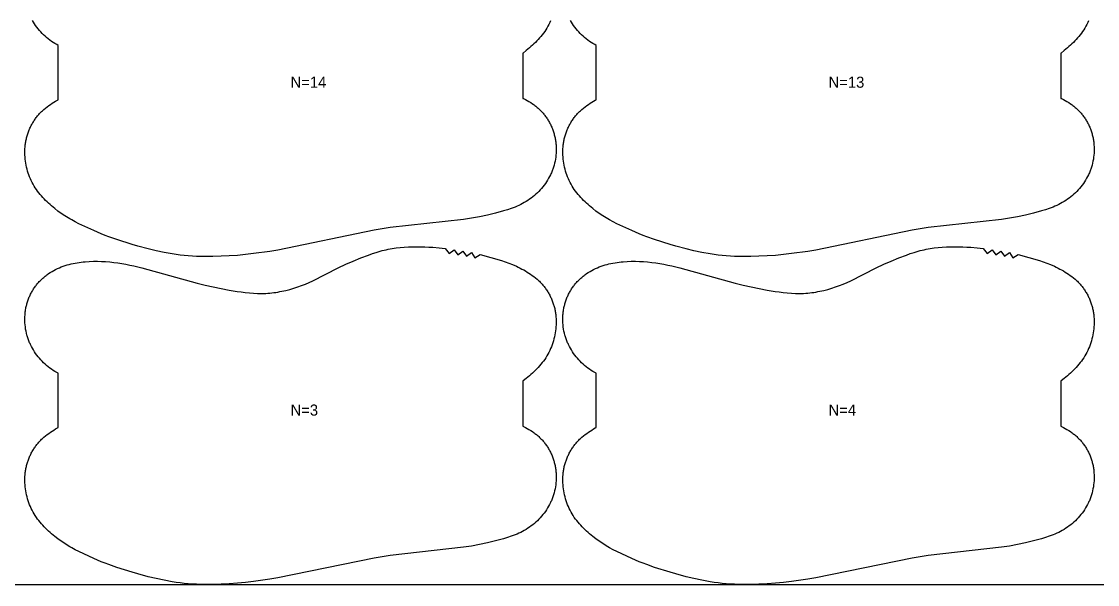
# Model space of a CAD drawing. Header units: inches. Extents: x 2 to 1941, y 2 to 1039.
# Drawn here: x 486 to 971.4, y 2 to 256.1 of the extents above; entities that cross this region are included whole.
import ezdxf

# ---------------------------------------------------------------- set-up
doc = ezdxf.new("R2010")
doc.units = ezdxf.units.IN

msp = doc.modelspace()

# ---------------------------------------------------------------- linework, layer by layer
at = {"layer": '1'}
for points in [[(2, 2), (1940.8353, 2), (1940.8353, 1039.4821), (2, 1039.4821), (2, 2)], [(702.5406, 148.2519), (707.5384, 146.39), (709.2283, 145.6474), (710.0633, 145.2543), (710.8911, 144.846), (711.711, 144.422), (712.5225, 143.9817), (713.3249, 143.5246), (714.1178, 143.0502), (714.9004, 142.5579), (715.671, 142.0468), (716.4277, 141.516), (717.1687, 140.9645), (717.8922, 140.3914), (718.5962, 139.7958), (718.9403, 139.4892), (719.2789, 139.1767), (719.6116, 138.858), (719.9384, 138.5332), (720.2589, 138.202), (720.573, 137.8647), (720.8808, 137.5213), (721.1821, 137.1721), (721.4768, 136.8171), (721.7649, 136.4566), (722.0464, 136.0907), (722.321, 135.7196), (722.5888, 135.3434), (722.8497, 134.9622), (723.1036, 134.5763), (723.3504, 134.1858), (723.5901, 133.7908), (723.8226, 133.3915), (724.0478, 132.9881), (724.2656, 132.5807), (724.476, 132.1694), (724.679, 131.7545), (724.8744, 131.336), (725.0622, 130.9141), (725.2424, 130.4889), (725.4149, 130.0606), (725.5797, 129.6293), (725.7366, 129.1952), (725.8857, 128.7584), (726.0269, 128.3189), (726.1601, 127.8771), (726.2854, 127.4329), (726.4025, 126.9867), (726.5116, 126.5384), (726.6124, 126.0882), (726.7051, 125.6363), (726.7895, 125.1828), (726.8656, 124.7278), (726.9337, 124.2716), (726.9936, 123.8142), (727.0895, 122.8964), (727.1539, 121.9755), (727.1874, 121.0528), (727.1903, 120.1293), (727.1633, 119.2061), (727.1069, 118.2844), (727.0216, 117.3652), (726.9079, 116.4492), (726.766, 115.5372), (726.5965, 114.6298), (726.3998, 113.7279), (726.1762, 112.8319), (725.9261, 111.9428), (725.65, 111.0611), (725.3482, 110.1876), (725.0208, 109.3234), (724.6675, 108.4696), (724.2884, 107.6272), (723.8835, 106.7975), (723.4527, 105.9814), (722.9958, 105.1802), (722.5129, 104.3948), (722.0042, 103.6262), (721.4709, 102.8743), (720.9147, 102.1388), (720.337, 101.4193), (719.7395, 100.7154), (719.1237, 100.0269), (718.4911, 99.3534), (717.8435, 98.6946), (717.182, 98.0501), (716.5078, 97.4195), (715.8214, 96.8021), (715.1236, 96.1976), (713.6969, 95.025), (712.2334, 93.8976), (712.1903, 93.8663), (712.1903, 73.4382), (712.4593, 73.3181), (713.2897, 72.9153), (714.1067, 72.4856), (714.9092, 72.0289), (715.6961, 71.5454), (716.466, 71.0353), (716.8442, 70.7703), (717.2176, 70.4988), (717.5861, 70.2208), (717.9496, 69.9362), (718.3079, 69.6452), (718.6607, 69.3478), (719.0081, 69.044), (719.3497, 68.7338), (719.6854, 68.4172), (720.0152, 68.0944), (720.3387, 67.7653), (720.6559, 67.4301), (720.9667, 67.0888), (721.271, 66.7417), (721.5686, 66.3888), (721.8595, 66.0304), (722.1436, 65.6665), (722.4207, 65.2972), (722.6907, 64.9227), (722.9535, 64.5432), (723.209, 64.1588), (723.4571, 63.7695), (723.6977, 63.3756), (723.9307, 62.9772), (724.1559, 62.5744), (724.3733, 62.1673), (724.5828, 61.7561), (724.7843, 61.3409), (724.9777, 60.9219), (725.1632, 60.4994), (725.3407, 60.0733), (725.5101, 59.644), (725.6715, 59.2115), (725.8247, 58.7761), (725.9699, 58.3379), (726.107, 57.8971), (726.2359, 57.4538), (726.3567, 57.0082), (726.4693, 56.5604), (726.5738, 56.1107), (726.67, 55.6592), (726.758, 55.2061), (726.8378, 54.7515), (726.9094, 54.2955), (726.9729, 53.8384), (727.0281, 53.3802), (727.0753, 52.9211), (727.1143, 52.4613), (727.1683, 51.5397), (727.1903, 50.6167), (727.1805, 49.6934), (727.1392, 48.7708), (727.0666, 47.85), (726.9629, 46.9322), (726.8282, 46.0184), (726.6625, 45.1099), (726.4657, 44.2078), (726.238, 43.3133), (726.1125, 42.8692), (725.9792, 42.4274), (725.8383, 41.988), (725.6896, 41.5513), (725.5331, 41.1173), (725.3689, 40.6862), (725.197, 40.2581), (725.0175, 39.8332), (724.8305, 39.4115), (724.6361, 38.993), (724.2255, 38.1665), (723.7867, 37.3543), (723.3206, 36.5572), (722.8281, 35.7759), (722.3101, 35.0112), (721.7675, 34.2638), (721.2012, 33.5345), (720.6119, 32.8238), (720.0003, 32.1323), (719.3672, 31.4605), (718.7131, 30.8089), (718.0389, 30.1782), (717.3453, 29.5689), (716.6329, 28.9815), (715.9025, 28.4166), (715.1549, 27.8744), (714.3911, 27.3553), (713.612, 26.8595), (712.8184, 26.3874), (712.0113, 25.9391), (711.1916, 25.515), (710.3602, 25.1154), (709.518, 24.7401), (708.6662, 24.3874), (707.8058, 24.055), (706.938, 23.7408), (705.1849, 23.1579), (703.416, 22.6213), (699.8552, 21.6389), (696.2683, 20.7646), (692.6562, 19.9955), (689.0217, 19.3411), (685.3686, 18.805), (652.3414, 15.0891), (648.6939, 14.5158), (645.056, 13.878), (601.6449, 4.9796), (598.0027, 4.3714), (590.6877, 3.3486), (587.0188, 2.9301), (583.3416, 2.5914), (579.6579, 2.3305), (575.9699, 2.143), (572.2787, 2.0302), (568.5854, 2), (566.7391, 2.0249), (564.8937, 2.0824), (563.0498, 2.1763), (561.2083, 2.3078), (559.3699, 2.4776), (557.5356, 2.6865), (555.7061, 2.9345), (553.8817, 3.2189), (550.2489, 3.8846), (546.6383, 4.6595), (543.0489, 5.5273), (538.4116, 6.7747), (535.9315, 7.4977), (528.895, 9.7417), (525.4058, 10.9549), (523.6754, 11.5986), (521.9592, 12.2769), (520.2591, 12.9942), (518.5719, 13.7422), (511.8707, 16.8575), (510.2182, 17.6801), (508.5912, 18.5494), (507.79, 19.0061), (506.9974, 19.478), (505.4374, 20.4641), (503.9103, 21.5023), (502.4149, 22.587), (500.9514, 23.7144), (499.5247, 24.887), (498.8269, 25.4915), (498.1405, 26.1089), (497.4663, 26.7395), (496.8048, 27.384), (496.1572, 28.0428), (495.5246, 28.7163), (494.9088, 29.4048), (494.3113, 30.1087), (493.7337, 30.8282), (493.1774, 31.5637), (492.6441, 32.3156), (492.1354, 33.0842), (491.6525, 33.8696), (491.1956, 34.6708), (490.7648, 35.4869), (490.3599, 36.3167), (489.9808, 37.159), (489.6276, 38.0128), (489.3001, 38.877), (488.9983, 39.7505), (488.7222, 40.6322), (488.4721, 41.5214), (488.2485, 42.4173), (488.0518, 43.3193), (487.8823, 44.2266), (487.7404, 45.1386), (487.6267, 46.0546), (487.5414, 46.9738), (487.485, 47.8955), (487.458, 48.8187), (487.4609, 49.7422), (487.4944, 50.6649), (487.5588, 51.5858), (487.6547, 52.5036), (487.7146, 52.961), (487.7827, 53.4173), (487.8588, 53.8722), (487.9432, 54.3257), (488.0359, 54.7776), (488.1367, 55.2278), (488.2458, 55.6761), (488.3629, 56.1224), (488.4882, 56.5665), (488.6214, 57.0083), (488.7626, 57.4478), (488.9117, 57.8846), (489.0686, 58.3188), (489.2334, 58.75), (489.4059, 59.1783), (489.5861, 59.6035), (489.7739, 60.0254), (489.9693, 60.4439), (490.1723, 60.8588), (490.3827, 61.2701), (490.6005, 61.6775), (490.8257, 62.0809), (491.0582, 62.4802), (491.2979, 62.8752), (491.5447, 63.2657), (491.7986, 63.6517), (492.0595, 64.0328), (492.3273, 64.409), (492.6019, 64.7802), (492.8834, 65.146), (493.1715, 65.5065), (493.4662, 65.8615), (493.7675, 66.2107), (494.0753, 66.5541), (494.3894, 66.8914), (494.7099, 67.2226), (495.0367, 67.5475), (495.3694, 67.8661), (495.708, 68.1786), (496.0521, 68.4852), (496.7561, 69.0808), (497.4796, 69.6539), (498.2206, 70.2054), (498.9773, 70.7362), (499.7479, 71.2473), (500.5305, 71.7397), (501.3234, 72.2141), (502.1258, 72.6711), (502.458, 72.8514), (502.458, 97.3491), (501.8299, 97.6979), (501.0363, 98.1701), (500.2572, 98.6659), (499.4934, 99.185), (498.7458, 99.7272), (498.0154, 100.2921), (497.303, 100.8795), (496.6094, 101.4888), (495.9352, 102.1195), (495.2811, 102.771), (494.648, 103.4429), (494.0364, 104.1344), (493.4471, 104.8451), (492.8808, 105.5744), (492.3382, 106.3218), (491.8202, 107.0865), (491.3277, 107.8678), (490.8616, 108.6649), (490.4228, 109.4771), (490.0122, 110.3036), (489.8178, 110.722), (489.6308, 111.1438), (489.4513, 111.5687), (489.2794, 111.9968), (489.1152, 112.4279), (488.9587, 112.8619), (488.81, 113.2986), (488.6691, 113.738), (488.5358, 114.1797), (488.4103, 114.6238), (488.1826, 115.5184), (487.9858, 116.4205), (487.8201, 117.329), (487.6854, 118.2427), (487.5817, 119.1606), (487.5091, 120.0813), (487.4678, 121.004), (487.458, 121.9273), (487.48, 122.8503), (487.534, 123.7719), (487.573, 124.2317), (487.6202, 124.6908), (487.6755, 125.149), (487.7389, 125.6061), (487.8105, 126.0621), (487.8903, 126.5167), (487.9783, 126.9698), (488.0745, 127.4213), (488.179, 127.871), (488.2916, 128.3187), (488.4124, 128.7643), (488.5413, 129.2077), (488.6784, 129.6485), (488.8236, 130.0867), (488.9769, 130.5221), (489.1382, 130.9546), (489.3076, 131.3839), (489.4851, 131.81), (489.6706, 132.2325), (489.864, 132.6515), (490.0655, 133.0666), (490.275, 133.4779), (490.4924, 133.8849), (490.7176, 134.2878), (490.9506, 134.6862), (491.1912, 135.0801), (491.4393, 135.4694), (491.6948, 135.8538), (491.9576, 136.2333), (492.2276, 136.6078), (492.5047, 136.977), (492.7888, 137.341), (493.0797, 137.6994), (493.3773, 138.0523), (493.6816, 138.3994), (493.9924, 138.7406), (494.3096, 139.0759), (494.6332, 139.405), (494.9629, 139.7278), (495.2986, 140.0444), (495.6402, 140.3546), (495.9876, 140.6584), (496.3404, 140.9558), (496.6987, 141.2468), (497.0622, 141.5313), (497.4307, 141.8094), (497.8042, 142.0809), (498.1823, 142.3459), (498.9522, 142.856), (499.7391, 143.3395), (500.5416, 143.7962), (501.3586, 144.2258), (502.189, 144.6287), (503.0317, 145.005), (503.8857, 145.3551), (504.75, 145.6791), (505.6235, 145.9775), (506.5053, 146.2505), (507.3943, 146.4984), (508.2896, 146.7216), (509.1903, 146.9212), (510.096, 147.0984), (511.0058, 147.2546), (511.9192, 147.3909), (512.8355, 147.5087), (513.7541, 147.6092), (514.6743, 147.6936), (516.5173, 147.8178), (518.3626, 147.8838), (520.2086, 147.8928), (522.0538, 147.8459), (523.8969, 147.7446), (525.7369, 147.5927), (527.5729, 147.3945), (529.4043, 147.1541), (531.2302, 146.8749), (533.0495, 146.5572), (534.8612, 146.2003), (536.6641, 145.8034), (540.2446, 144.9022), (565.1768, 138.0698), (568.7614, 137.1816), (572.3619, 136.3603), (575.9783, 135.6122), (579.6084, 134.9339), (583.2507, 134.3275), (585.0777, 134.0616), (586.9095, 133.8276), (588.7465, 133.6317), (590.5876, 133.4834), (592.4314, 133.3932), (593.3538, 133.3731), (594.2764, 133.3714), (595.1989, 133.3892), (596.1211, 133.4262), (597.0424, 133.4823), (597.9626, 133.5569), (598.8812, 133.6497), (599.798, 133.7603), (600.7125, 133.8884), (601.6243, 134.0336), (602.5332, 134.1954), (603.4389, 134.3734), (605.2405, 134.7764), (607.0282, 135.2386), (608.8009, 135.7565), (610.5576, 136.3269), (612.2963, 136.9493), (614.015, 137.624), (615.7117, 138.3509), (617.3855, 139.128), (628.8954, 145.0093), (632.2449, 146.5635), (635.6355, 148.0276), (639.0558, 149.419), (642.5087, 150.7292), (644.2497, 151.3474), (646.0026, 151.9295), (647.7696, 152.4633), (648.6591, 152.7084), (649.5529, 152.9369), (650.4512, 153.1477), (651.3537, 153.3408), (652.2599, 153.5168), (653.1694, 153.6762), (654.9965, 153.9467), (656.8317, 154.1561), (658.6717, 154.3086), (660.5152, 154.4097), (662.3608, 154.4655), (664.2075, 154.4821), (666.0541, 154.4642), (667.8998, 154.4125), (669.7441, 154.3261), (671.5861, 154.2044), (674.3719, 153.9547), (677.152, 153.6423), (678.8768, 151.4084), (681.1182, 153.1234), (682.7969, 150.8575), (685.0725, 152.521), (686.6833, 150.2102), (689.0071, 151.802), (690.5409, 149.4395), (692.916, 150.9537), (697.7433, 149.6564), (702.5406, 148.2519)], [(945.2696, 148.2519), (950.2674, 146.39), (951.9573, 145.6474), (952.7923, 145.2543), (953.6201, 144.846), (954.44, 144.422), (955.2515, 143.9817), (956.0539, 143.5246), (956.8468, 143.0502), (957.6294, 142.5579), (958.4, 142.0468), (959.1567, 141.516), (959.8977, 140.9645), (960.6212, 140.3914), (961.3252, 139.7958), (961.6693, 139.4892), (962.0079, 139.1767), (962.3406, 138.858), (962.6674, 138.5332), (962.9879, 138.202), (963.302, 137.8647), (963.6098, 137.5213), (963.9111, 137.1721), (964.2058, 136.8171), (964.4939, 136.4566), (964.7754, 136.0907), (965.05, 135.7196), (965.3178, 135.3434), (965.5787, 134.9622), (965.8326, 134.5763), (966.0794, 134.1858), (966.3191, 133.7908), (966.5516, 133.3915), (966.7768, 132.9881), (966.9946, 132.5807), (967.205, 132.1694), (967.408, 131.7545), (967.6034, 131.336), (967.7912, 130.9141), (967.9714, 130.4889), (968.1439, 130.0606), (968.3087, 129.6293), (968.4656, 129.1952), (968.6147, 128.7584), (968.7559, 128.3189), (968.8891, 127.8771), (969.0144, 127.4329), (969.1315, 126.9867), (969.2406, 126.5384), (969.3414, 126.0882), (969.4341, 125.6363), (969.5185, 125.1828), (969.5946, 124.7278), (969.6627, 124.2716), (969.7226, 123.8142), (969.8185, 122.8964), (969.8829, 121.9755), (969.9164, 121.0528), (969.9193, 120.1293), (969.8923, 119.2061), (969.8359, 118.2844), (969.7506, 117.3652), (969.6369, 116.4492), (969.495, 115.5372), (969.3255, 114.6298), (969.1288, 113.7279), (968.9052, 112.8319), (968.6551, 111.9428), (968.379, 111.0611), (968.0772, 110.1876), (967.7498, 109.3234), (967.3965, 108.4696), (967.0174, 107.6272), (966.6125, 106.7975), (966.1817, 105.9814), (965.7248, 105.1802), (965.2419, 104.3948), (964.7332, 103.6262), (964.1999, 102.8743), (963.6437, 102.1388), (963.066, 101.4193), (962.4685, 100.7154), (961.8527, 100.0269), (961.2201, 99.3534), (960.5725, 98.6946), (959.911, 98.0501), (959.2368, 97.4195), (958.5504, 96.8021), (957.8526, 96.1976), (956.4259, 95.025), (954.9624, 93.8976), (954.9193, 93.8663), (954.9193, 73.4382), (955.1883, 73.3181), (956.0187, 72.9153), (956.8357, 72.4856), (957.6382, 72.0289), (958.4251, 71.5454), (959.195, 71.0353), (959.5732, 70.7703), (959.9466, 70.4988), (960.3151, 70.2208), (960.6786, 69.9362), (961.0369, 69.6452), (961.3897, 69.3478), (961.7371, 69.044), (962.0787, 68.7338), (962.4144, 68.4172), (962.7442, 68.0944), (963.0677, 67.7653), (963.3849, 67.4301), (963.6957, 67.0888), (964, 66.7417), (964.2976, 66.3888), (964.5885, 66.0304), (964.8726, 65.6665), (965.1497, 65.2972), (965.4197, 64.9227), (965.6825, 64.5432), (965.938, 64.1588), (966.1861, 63.7695), (966.4267, 63.3756), (966.6597, 62.9772), (966.8849, 62.5744), (967.1023, 62.1673), (967.3118, 61.7561), (967.5133, 61.3409), (967.7067, 60.9219), (967.8922, 60.4994), (968.0697, 60.0733), (968.2391, 59.644), (968.4005, 59.2115), (968.5537, 58.7761), (968.6989, 58.3379), (968.836, 57.8971), (968.9649, 57.4538), (969.0857, 57.0082), (969.1983, 56.5604), (969.3028, 56.1107), (969.399, 55.6592), (969.487, 55.2061), (969.5668, 54.7515), (969.6384, 54.2955), (969.7019, 53.8384), (969.7571, 53.3802), (969.8043, 52.9211), (969.8433, 52.4613), (969.8973, 51.5397), (969.9193, 50.6167), (969.9095, 49.6934), (969.8682, 48.7708), (969.7956, 47.85), (969.6919, 46.9322), (969.5572, 46.0184), (969.3915, 45.1099), (969.1947, 44.2078), (968.967, 43.3133), (968.8415, 42.8692), (968.7082, 42.4274), (968.5673, 41.988), (968.4186, 41.5513), (968.2621, 41.1173), (968.0979, 40.6862), (967.926, 40.2581), (967.7465, 39.8332), (967.5595, 39.4115), (967.3651, 38.993), (966.9545, 38.1665), (966.5157, 37.3543), (966.0496, 36.5572), (965.5571, 35.7759), (965.0391, 35.0112), (964.4965, 34.2638), (963.9302, 33.5345), (963.3409, 32.8238), (962.7293, 32.1323), (962.0962, 31.4605), (961.4421, 30.8089), (960.7679, 30.1782), (960.0743, 29.5689), (959.3619, 28.9815), (958.6315, 28.4166), (957.8839, 27.8744), (957.1201, 27.3553), (956.341, 26.8595), (955.5474, 26.3874), (954.7403, 25.9391), (953.9206, 25.515), (953.0892, 25.1154), (952.247, 24.7401), (951.3952, 24.3874), (950.5348, 24.055), (949.667, 23.7408), (947.9139, 23.1579), (946.145, 22.6213), (942.5842, 21.6389), (938.9973, 20.7646), (935.3852, 19.9955), (931.7507, 19.3411), (928.0976, 18.805), (895.0704, 15.0891), (891.4229, 14.5158), (887.785, 13.878), (844.3739, 4.9796), (840.7317, 4.3714), (833.4167, 3.3486), (829.7478, 2.9301), (826.0706, 2.5914), (822.3869, 2.3305), (818.6989, 2.143), (815.0077, 2.0302), (811.3144, 2), (809.4681, 2.0249), (807.6227, 2.0824), (805.7788, 2.1763), (803.9373, 2.3078), (802.0989, 2.4776), (800.2646, 2.6865), (798.4351, 2.9345), (796.6107, 3.2189), (792.9779, 3.8846), (789.3673, 4.6595), (785.7779, 5.5273), (781.1406, 6.7747), (778.6605, 7.4977), (771.624, 9.7417), (768.1348, 10.9549), (766.4044, 11.5986), (764.6882, 12.2769), (762.9881, 12.9942), (761.3009, 13.7422), (754.5997, 16.8575), (752.9472, 17.6801), (751.3202, 18.5494), (750.519, 19.0061), (749.7264, 19.478), (748.1664, 20.4641), (746.6393, 21.5023), (745.1439, 22.587), (743.6804, 23.7144), (742.2537, 24.887), (741.5559, 25.4915), (740.8695, 26.1089), (740.1953, 26.7395), (739.5338, 27.384), (738.8862, 28.0428), (738.2536, 28.7163), (737.6378, 29.4048), (737.0403, 30.1087), (736.4627, 30.8282), (735.9064, 31.5637), (735.3731, 32.3156), (734.8644, 33.0842), (734.3815, 33.8696), (733.9246, 34.6708), (733.4938, 35.4869), (733.0889, 36.3167), (732.7098, 37.159), (732.3566, 38.0128), (732.0291, 38.877), (731.7273, 39.7505), (731.4512, 40.6322), (731.2011, 41.5214), (730.9775, 42.4173), (730.7808, 43.3193), (730.6113, 44.2266), (730.4694, 45.1386), (730.3557, 46.0546), (730.2704, 46.9738), (730.214, 47.8955), (730.187, 48.8187), (730.1899, 49.7422), (730.2234, 50.6649), (730.2878, 51.5858), (730.3837, 52.5036), (730.4436, 52.961), (730.5117, 53.4173), (730.5878, 53.8722), (730.6722, 54.3257), (730.7649, 54.7776), (730.8657, 55.2278), (730.9748, 55.6761), (731.0919, 56.1224), (731.2172, 56.5665), (731.3504, 57.0083), (731.4916, 57.4478), (731.6407, 57.8846), (731.7976, 58.3188), (731.9624, 58.75), (732.1349, 59.1783), (732.3151, 59.6035), (732.5029, 60.0254), (732.6983, 60.4439), (732.9013, 60.8588), (733.1117, 61.2701), (733.3295, 61.6775), (733.5547, 62.0809), (733.7872, 62.4802), (734.0269, 62.8752), (734.2737, 63.2657), (734.5276, 63.6517), (734.7885, 64.0328), (735.0563, 64.409), (735.3309, 64.7802), (735.6124, 65.146), (735.9005, 65.5065), (736.1952, 65.8615), (736.4965, 66.2107), (736.8043, 66.5541), (737.1184, 66.8914), (737.4389, 67.2226), (737.7657, 67.5475), (738.0984, 67.8661), (738.437, 68.1786), (738.7811, 68.4852), (739.4851, 69.0808), (740.2086, 69.6539), (740.9496, 70.2054), (741.7063, 70.7362), (742.4769, 71.2473), (743.2595, 71.7397), (744.0524, 72.2141), (744.8548, 72.6711), (745.187, 72.8514), (745.187, 97.3491), (744.5589, 97.6979), (743.7653, 98.1701), (742.9862, 98.6659), (742.2224, 99.185), (741.4748, 99.7272), (740.7444, 100.2921), (740.032, 100.8795), (739.3384, 101.4888), (738.6642, 102.1195), (738.0101, 102.771), (737.377, 103.4429), (736.7654, 104.1344), (736.1761, 104.8451), (735.6098, 105.5744), (735.0672, 106.3218), (734.5492, 107.0865), (734.0567, 107.8678), (733.5906, 108.6649), (733.1518, 109.4771), (732.7412, 110.3036), (732.5468, 110.722), (732.3598, 111.1438), (732.1803, 111.5687), (732.0084, 111.9968), (731.8442, 112.4279), (731.6877, 112.8619), (731.539, 113.2986), (731.3981, 113.738), (731.2648, 114.1797), (731.1393, 114.6238), (730.9116, 115.5184), (730.7148, 116.4205), (730.5491, 117.329), (730.4144, 118.2427), (730.3107, 119.1606), (730.2381, 120.0813), (730.1968, 121.004), (730.187, 121.9273), (730.209, 122.8503), (730.263, 123.7719), (730.302, 124.2317), (730.3492, 124.6908), (730.4045, 125.149), (730.4679, 125.6061), (730.5395, 126.0621), (730.6193, 126.5167), (730.7073, 126.9698), (730.8035, 127.4213), (730.908, 127.871), (731.0206, 128.3187), (731.1414, 128.7643), (731.2703, 129.2077), (731.4074, 129.6485), (731.5526, 130.0867), (731.7059, 130.5221), (731.8672, 130.9546), (732.0366, 131.3839), (732.2141, 131.81), (732.3996, 132.2325), (732.593, 132.6515), (732.7945, 133.0666), (733.004, 133.4779), (733.2214, 133.8849), (733.4466, 134.2878), (733.6796, 134.6862), (733.9202, 135.0801), (734.1683, 135.4694), (734.4238, 135.8538), (734.6866, 136.2333), (734.9566, 136.6078), (735.2337, 136.977), (735.5178, 137.341), (735.8087, 137.6994), (736.1063, 138.0523), (736.4106, 138.3994), (736.7214, 138.7406), (737.0386, 139.0759), (737.3622, 139.405), (737.6919, 139.7278), (738.0276, 140.0444), (738.3692, 140.3546), (738.7166, 140.6584), (739.0694, 140.9558), (739.4277, 141.2468), (739.7912, 141.5313), (740.1597, 141.8094), (740.5332, 142.0809), (740.9113, 142.3459), (741.6812, 142.856), (742.4681, 143.3395), (743.2706, 143.7962), (744.0876, 144.2258), (744.918, 144.6287), (745.7607, 145.005), (746.6147, 145.3551), (747.479, 145.6791), (748.3525, 145.9775), (749.2343, 146.2505), (750.1233, 146.4984), (751.0186, 146.7216), (751.9193, 146.9212), (752.825, 147.0984), (753.7348, 147.2546), (754.6482, 147.3909), (755.5645, 147.5087), (756.4831, 147.6092), (757.4033, 147.6936), (759.2463, 147.8178), (761.0916, 147.8838), (762.9376, 147.8928), (764.7828, 147.8459), (766.6259, 147.7446), (768.4659, 147.5927), (770.3019, 147.3945), (772.1333, 147.1541), (773.9592, 146.8749), (775.7785, 146.5572), (777.5902, 146.2003), (779.3931, 145.8034), (782.9736, 144.9022), (807.9058, 138.0698), (811.4904, 137.1816), (815.0909, 136.3603), (818.7073, 135.6122), (822.3374, 134.9339), (825.9797, 134.3275), (827.8067, 134.0616), (829.6385, 133.8276), (831.4755, 133.6317), (833.3166, 133.4834), (835.1604, 133.3932), (836.0828, 133.3731), (837.0054, 133.3714), (837.9279, 133.3892), (838.8501, 133.4262), (839.7714, 133.4823), (840.6916, 133.5569), (841.6102, 133.6497), (842.527, 133.7603), (843.4415, 133.8884), (844.3533, 134.0336), (845.2622, 134.1954), (846.1679, 134.3734), (847.9695, 134.7764), (849.7572, 135.2386), (851.5299, 135.7565), (853.2866, 136.3269), (855.0253, 136.9493), (856.744, 137.624), (858.4407, 138.3509), (860.1145, 139.128), (871.6244, 145.0093), (874.9739, 146.5635), (878.3645, 148.0276), (881.7848, 149.419), (885.2377, 150.7292), (886.9787, 151.3474), (888.7316, 151.9295), (890.4986, 152.4633), (891.3881, 152.7084), (892.2819, 152.9369), (893.1802, 153.1477), (894.0827, 153.3408), (894.9889, 153.5168), (895.8984, 153.6762), (897.7255, 153.9467), (899.5607, 154.1561), (901.4007, 154.3086), (903.2442, 154.4097), (905.0898, 154.4655), (906.9365, 154.4821), (908.7831, 154.4642), (910.6288, 154.4125), (912.4731, 154.3261), (914.3151, 154.2044), (917.1009, 153.9547), (919.881, 153.6423), (921.6058, 151.4084), (923.8472, 153.1234), (925.5259, 150.8575), (927.8015, 152.521), (929.4123, 150.2102), (931.7361, 151.802), (933.2699, 149.4395), (935.645, 150.9537), (940.4723, 149.6564), (945.2696, 148.2519)]]:
    msp.add_lwpolyline(points, close=True, dxfattribs=at)
for points in [[(724.6675, 256.4696), (724.2884, 255.6272), (723.8835, 254.7975), (723.4527, 253.9814), (722.9958, 253.1802), (722.5129, 252.3948), (722.0042, 251.6262), (721.4709, 250.8743), (720.9147, 250.1388), (720.337, 249.4193), (719.7395, 248.7154), (719.1237, 248.0269), (718.4911, 247.3534), (717.8435, 246.6946), (717.182, 246.0501), (716.5078, 245.4195), (715.8214, 244.8021), (715.1236, 244.1976), (713.6969, 243.025), (712.2334, 241.8976), (712.1903, 241.8663), (712.1903, 221.4382), (712.4593, 221.3181), (713.2897, 220.9153), (714.1067, 220.4856), (714.9092, 220.0289), (715.6961, 219.5454), (716.466, 219.0353), (716.8442, 218.7703), (717.2176, 218.4988), (717.5861, 218.2208), (717.9496, 217.9362), (718.3079, 217.6452), (718.6607, 217.3478), (719.0081, 217.044), (719.3497, 216.7338), (719.6854, 216.4172), (720.0152, 216.0944), (720.3387, 215.7653), (720.6559, 215.4301), (720.9667, 215.0888), (721.271, 214.7417), (721.5686, 214.3888), (721.8595, 214.0304), (722.1436, 213.6665), (722.4207, 213.2972), (722.6907, 212.9227), (722.9535, 212.5432), (723.209, 212.1588), (723.4571, 211.7695), (723.6977, 211.3756), (723.9307, 210.9772), (724.1559, 210.5744), (724.3733, 210.1673), (724.5828, 209.7561), (724.7843, 209.3409), (724.9777, 208.9219), (725.1632, 208.4994), (725.3407, 208.0733), (725.5101, 207.644), (725.6715, 207.2115), (725.8247, 206.7761), (725.9699, 206.3379), (726.107, 205.8971), (726.2359, 205.4538), (726.3567, 205.0082), (726.4693, 204.5604), (726.5738, 204.1107), (726.67, 203.6592), (726.758, 203.2061), (726.8378, 202.7515), (726.9094, 202.2955), (726.9729, 201.8384), (727.0281, 201.3802), (727.0753, 200.9211), (727.1143, 200.4613), (727.1683, 199.5397), (727.1903, 198.6167), (727.1805, 197.6934), (727.1392, 196.7708), (727.0666, 195.85), (726.9629, 194.9322), (726.8282, 194.0184), (726.6625, 193.1099), (726.4657, 192.2078), (726.238, 191.3133), (726.1125, 190.8692), (725.9792, 190.4274), (725.8383, 189.988), (725.6896, 189.5513), (725.5331, 189.1173), (725.3689, 188.6862), (725.197, 188.2581), (725.0175, 187.8332), (724.8305, 187.4115), (724.6361, 186.993), (724.2255, 186.1665), (723.7867, 185.3543), (723.3206, 184.5572), (722.8281, 183.7759), (722.3101, 183.0112), (721.7675, 182.2638), (721.2012, 181.5345), (720.6119, 180.8238), (720.0003, 180.1323), (719.3672, 179.4605), (718.7131, 178.8089), (718.0389, 178.1782), (717.3453, 177.5689), (716.6329, 176.9815), (715.9025, 176.4166), (715.1549, 175.8744), (714.3911, 175.3553), (713.612, 174.8595), (712.8184, 174.3874), (712.0113, 173.9391), (711.1916, 173.515), (710.3602, 173.1154), (709.518, 172.7401), (708.6662, 172.3874), (707.8058, 172.055), (706.938, 171.7408), (705.1849, 171.1579), (703.416, 170.6213), (699.8552, 169.6389), (696.2683, 168.7646), (692.6562, 167.9955), (689.0217, 167.3411), (685.3686, 166.805), (652.3414, 163.0891), (648.6939, 162.5158), (645.056, 161.878), (601.6449, 152.9796), (598.0027, 152.3714), (590.6877, 151.3486), (587.0188, 150.9301), (583.3416, 150.5914), (579.6579, 150.3305), (575.9699, 150.143), (572.2787, 150.0302), (568.5854, 150), (566.7391, 150.0249), (564.8937, 150.0824), (563.0498, 150.1763), (561.2083, 150.3078), (559.3699, 150.4776), (557.5356, 150.6865), (555.7061, 150.9345), (553.8817, 151.2189), (550.2489, 151.8846), (546.6383, 152.6595), (543.0489, 153.5273), (538.4116, 154.7747), (535.9315, 155.4977), (528.895, 157.7417), (525.4058, 158.9549), (523.6754, 159.5986), (521.9592, 160.2769), (520.2591, 160.9942), (518.5719, 161.7422), (511.8707, 164.8575), (510.2182, 165.6801), (508.5912, 166.5494), (507.79, 167.0061), (506.9974, 167.478), (505.4374, 168.4641), (503.9103, 169.5023), (502.4149, 170.587), (500.9514, 171.7144), (499.5247, 172.887), (498.8269, 173.4915), (498.1405, 174.1089), (497.4663, 174.7395), (496.8048, 175.384), (496.1572, 176.0428), (495.5246, 176.7163), (494.9088, 177.4048), (494.3113, 178.1087), (493.7337, 178.8282), (493.1774, 179.5637), (492.6441, 180.3156), (492.1354, 181.0842), (491.6525, 181.8696), (491.1956, 182.6708), (490.7648, 183.4869), (490.3599, 184.3167), (489.9808, 185.159), (489.6276, 186.0128), (489.3001, 186.877), (488.9983, 187.7505), (488.7222, 188.6322), (488.4721, 189.5214), (488.2485, 190.4173), (488.0518, 191.3193), (487.8823, 192.2266), (487.7404, 193.1386), (487.6267, 194.0546), (487.5414, 194.9738), (487.485, 195.8955), (487.458, 196.8187), (487.4609, 197.7422), (487.4944, 198.6649), (487.5588, 199.5858), (487.6547, 200.5036), (487.7146, 200.961), (487.7827, 201.4173), (487.8588, 201.8722), (487.9432, 202.3257), (488.0359, 202.7776), (488.1367, 203.2278), (488.2458, 203.6761), (488.3629, 204.1224), (488.4882, 204.5665), (488.6214, 205.0083), (488.7626, 205.4478), (488.9117, 205.8846), (489.0686, 206.3188), (489.2334, 206.75), (489.4059, 207.1783), (489.5861, 207.6035), (489.7739, 208.0254), (489.9693, 208.4439), (490.1723, 208.8588), (490.3827, 209.2701), (490.6005, 209.6775), (490.8257, 210.0809), (491.0582, 210.4802), (491.2979, 210.8752), (491.5447, 211.2657), (491.7986, 211.6517), (492.0595, 212.0328), (492.3273, 212.409), (492.6019, 212.7802), (492.8834, 213.146), (493.1715, 213.5065), (493.4662, 213.8615), (493.7675, 214.2107), (494.0753, 214.5541), (494.3894, 214.8914), (494.7099, 215.2226), (495.0367, 215.5475), (495.3694, 215.8661), (495.708, 216.1786), (496.0521, 216.4852), (496.7561, 217.0808), (497.4796, 217.6539), (498.2206, 218.2054), (498.9773, 218.7362), (499.7479, 219.2473), (500.5305, 219.7397), (501.3234, 220.2141), (502.1258, 220.6711), (502.458, 220.8514), (502.458, 245.3491), (501.8299, 245.6979), (501.0363, 246.1701), (500.2572, 246.6659), (499.4934, 247.185), (498.7458, 247.7272), (498.0154, 248.2921), (497.303, 248.8795), (496.6094, 249.4888), (495.9352, 250.1195), (495.2811, 250.771), (494.648, 251.4429), (494.0364, 252.1344), (493.4471, 252.8451), (492.8808, 253.5744), (492.3382, 254.3218), (491.8202, 255.0865), (491.3277, 255.8678), (490.8616, 256.6649)], [(967.3965, 256.4696), (967.0174, 255.6272), (966.6125, 254.7975), (966.1817, 253.9814), (965.7248, 253.1802), (965.2419, 252.3948), (964.7332, 251.6262), (964.1999, 250.8743), (963.6437, 250.1388), (963.066, 249.4193), (962.4685, 248.7154), (961.8527, 248.0269), (961.2201, 247.3534), (960.5725, 246.6946), (959.911, 246.0501), (959.2368, 245.4195), (958.5504, 244.8021), (957.8526, 244.1976), (956.4259, 243.025), (954.9624, 241.8976), (954.9193, 241.8663), (954.9193, 221.4382), (955.1883, 221.3181), (956.0187, 220.9153), (956.8357, 220.4856), (957.6382, 220.0289), (958.4251, 219.5454), (959.195, 219.0353), (959.5732, 218.7703), (959.9466, 218.4988), (960.3151, 218.2208), (960.6786, 217.9362), (961.0369, 217.6452), (961.3897, 217.3478), (961.7371, 217.044), (962.0787, 216.7338), (962.4144, 216.4172), (962.7442, 216.0944), (963.0677, 215.7653), (963.3849, 215.4301), (963.6957, 215.0888), (964, 214.7417), (964.2976, 214.3888), (964.5885, 214.0304), (964.8726, 213.6665), (965.1497, 213.2972), (965.4197, 212.9227), (965.6825, 212.5432), (965.938, 212.1588), (966.1861, 211.7695), (966.4267, 211.3756), (966.6597, 210.9772), (966.8849, 210.5744), (967.1023, 210.1673), (967.3118, 209.7561), (967.5133, 209.3409), (967.7067, 208.9219), (967.8922, 208.4994), (968.0697, 208.0733), (968.2391, 207.644), (968.4005, 207.2115), (968.5537, 206.7761), (968.6989, 206.3379), (968.836, 205.8971), (968.9649, 205.4538), (969.0857, 205.0082), (969.1983, 204.5604), (969.3028, 204.1107), (969.399, 203.6592), (969.487, 203.2061), (969.5668, 202.7515), (969.6384, 202.2955), (969.7019, 201.8384), (969.7571, 201.3802), (969.8043, 200.9211), (969.8433, 200.4613), (969.8973, 199.5397), (969.9193, 198.6167), (969.9095, 197.6934), (969.8682, 196.7708), (969.7956, 195.85), (969.6919, 194.9322), (969.5572, 194.0184), (969.3915, 193.1099), (969.1947, 192.2078), (968.967, 191.3133), (968.8415, 190.8692), (968.7082, 190.4274), (968.5673, 189.988), (968.4186, 189.5513), (968.2621, 189.1173), (968.0979, 188.6862), (967.926, 188.2581), (967.7465, 187.8332), (967.5595, 187.4115), (967.3651, 186.993), (966.9545, 186.1665), (966.5157, 185.3543), (966.0496, 184.5572), (965.5571, 183.7759), (965.0391, 183.0112), (964.4965, 182.2638), (963.9302, 181.5345), (963.3409, 180.8238), (962.7293, 180.1323), (962.0962, 179.4605), (961.4421, 178.8089), (960.7679, 178.1782), (960.0743, 177.5689), (959.3619, 176.9815), (958.6315, 176.4166), (957.8839, 175.8744), (957.1201, 175.3553), (956.341, 174.8595), (955.5474, 174.3874), (954.7403, 173.9391), (953.9206, 173.515), (953.0892, 173.1154), (952.247, 172.7401), (951.3952, 172.3874), (950.5348, 172.055), (949.667, 171.7408), (947.9139, 171.1579), (946.145, 170.6213), (942.5842, 169.6389), (938.9973, 168.7646), (935.3852, 167.9955), (931.7507, 167.3411), (928.0976, 166.805), (895.0704, 163.0891), (891.4229, 162.5158), (887.785, 161.878), (844.3739, 152.9796), (840.7317, 152.3714), (833.4167, 151.3486), (829.7478, 150.9301), (826.0706, 150.5914), (822.3869, 150.3305), (818.6989, 150.143), (815.0077, 150.0302), (811.3144, 150), (809.4681, 150.0249), (807.6227, 150.0824), (805.7788, 150.1763), (803.9373, 150.3078), (802.0989, 150.4776), (800.2646, 150.6865), (798.4351, 150.9345), (796.6107, 151.2189), (792.9779, 151.8846), (789.3673, 152.6595), (785.7779, 153.5273), (781.1406, 154.7747), (778.6605, 155.4977), (771.624, 157.7417), (768.1348, 158.9549), (766.4044, 159.5986), (764.6882, 160.2769), (762.9881, 160.9942), (761.3009, 161.7422), (754.5997, 164.8575), (752.9472, 165.6801), (751.3202, 166.5494), (750.519, 167.0061), (749.7264, 167.478), (748.1664, 168.4641), (746.6393, 169.5023), (745.1439, 170.587), (743.6804, 171.7144), (742.2537, 172.887), (741.5559, 173.4915), (740.8695, 174.1089), (740.1953, 174.7395), (739.5338, 175.384), (738.8862, 176.0428), (738.2536, 176.7163), (737.6378, 177.4048), (737.0403, 178.1087), (736.4627, 178.8282), (735.9064, 179.5637), (735.3731, 180.3156), (734.8644, 181.0842), (734.3815, 181.8696), (733.9246, 182.6708), (733.4938, 183.4869), (733.0889, 184.3167), (732.7098, 185.159), (732.3566, 186.0128), (732.0291, 186.877), (731.7273, 187.7505), (731.4512, 188.6322), (731.2011, 189.5214), (730.9775, 190.4173), (730.7808, 191.3193), (730.6113, 192.2266), (730.4694, 193.1386), (730.3557, 194.0546), (730.2704, 194.9738), (730.214, 195.8955), (730.187, 196.8187), (730.1899, 197.7422), (730.2234, 198.6649), (730.2878, 199.5858), (730.3837, 200.5036), (730.4436, 200.961), (730.5117, 201.4173), (730.5878, 201.8722), (730.6722, 202.3257), (730.7649, 202.7776), (730.8657, 203.2278), (730.9748, 203.6761), (731.0919, 204.1224), (731.2172, 204.5665), (731.3504, 205.0083), (731.4916, 205.4478), (731.6407, 205.8846), (731.7976, 206.3188), (731.9624, 206.75), (732.1349, 207.1783), (732.3151, 207.6035), (732.5029, 208.0254), (732.6983, 208.4439), (732.9013, 208.8588), (733.1117, 209.2701), (733.3295, 209.6775), (733.5547, 210.0809), (733.7872, 210.4802), (734.0269, 210.8752), (734.2737, 211.2657), (734.5276, 211.6517), (734.7885, 212.0328), (735.0563, 212.409), (735.3309, 212.7802), (735.6124, 213.146), (735.9005, 213.5065), (736.1952, 213.8615), (736.4965, 214.2107), (736.8043, 214.5541), (737.1184, 214.8914), (737.4389, 215.2226), (737.7657, 215.5475), (738.0984, 215.8661), (738.437, 216.1786), (738.7811, 216.4852), (739.4851, 217.0808), (740.2086, 217.6539), (740.9496, 218.2054), (741.7063, 218.7362), (742.4769, 219.2473), (743.2595, 219.7397), (744.0524, 220.2141), (744.8548, 220.6711), (745.187, 220.8514), (745.187, 245.3491), (744.5589, 245.6979), (743.7653, 246.1701), (742.9862, 246.6659), (742.2224, 247.185), (741.4748, 247.7272), (740.7444, 248.2921), (740.032, 248.8795), (739.3384, 249.4888), (738.6642, 250.1195), (738.0101, 250.771), (737.377, 251.4429), (736.7654, 252.1344), (736.1761, 252.8451), (735.6098, 253.5744), (735.0672, 254.3218), (734.5492, 255.0865), (734.0567, 255.8678), (733.5906, 256.6649)]]:
    msp.add_lwpolyline(points, dxfattribs=at)

# ---------------------------------------------------------------- texts
for s, p in [('N=14', (607.3242, 226.241)), ('N=13', (850.0532, 226.241)), ('N=3', (607.3242, 78.241)), ('N=4', (850.0532, 78.241))]:
    msp.add_text(s, height=5, dxfattribs=at).set_placement(p)

doc.saveas('drawing.dxf')
